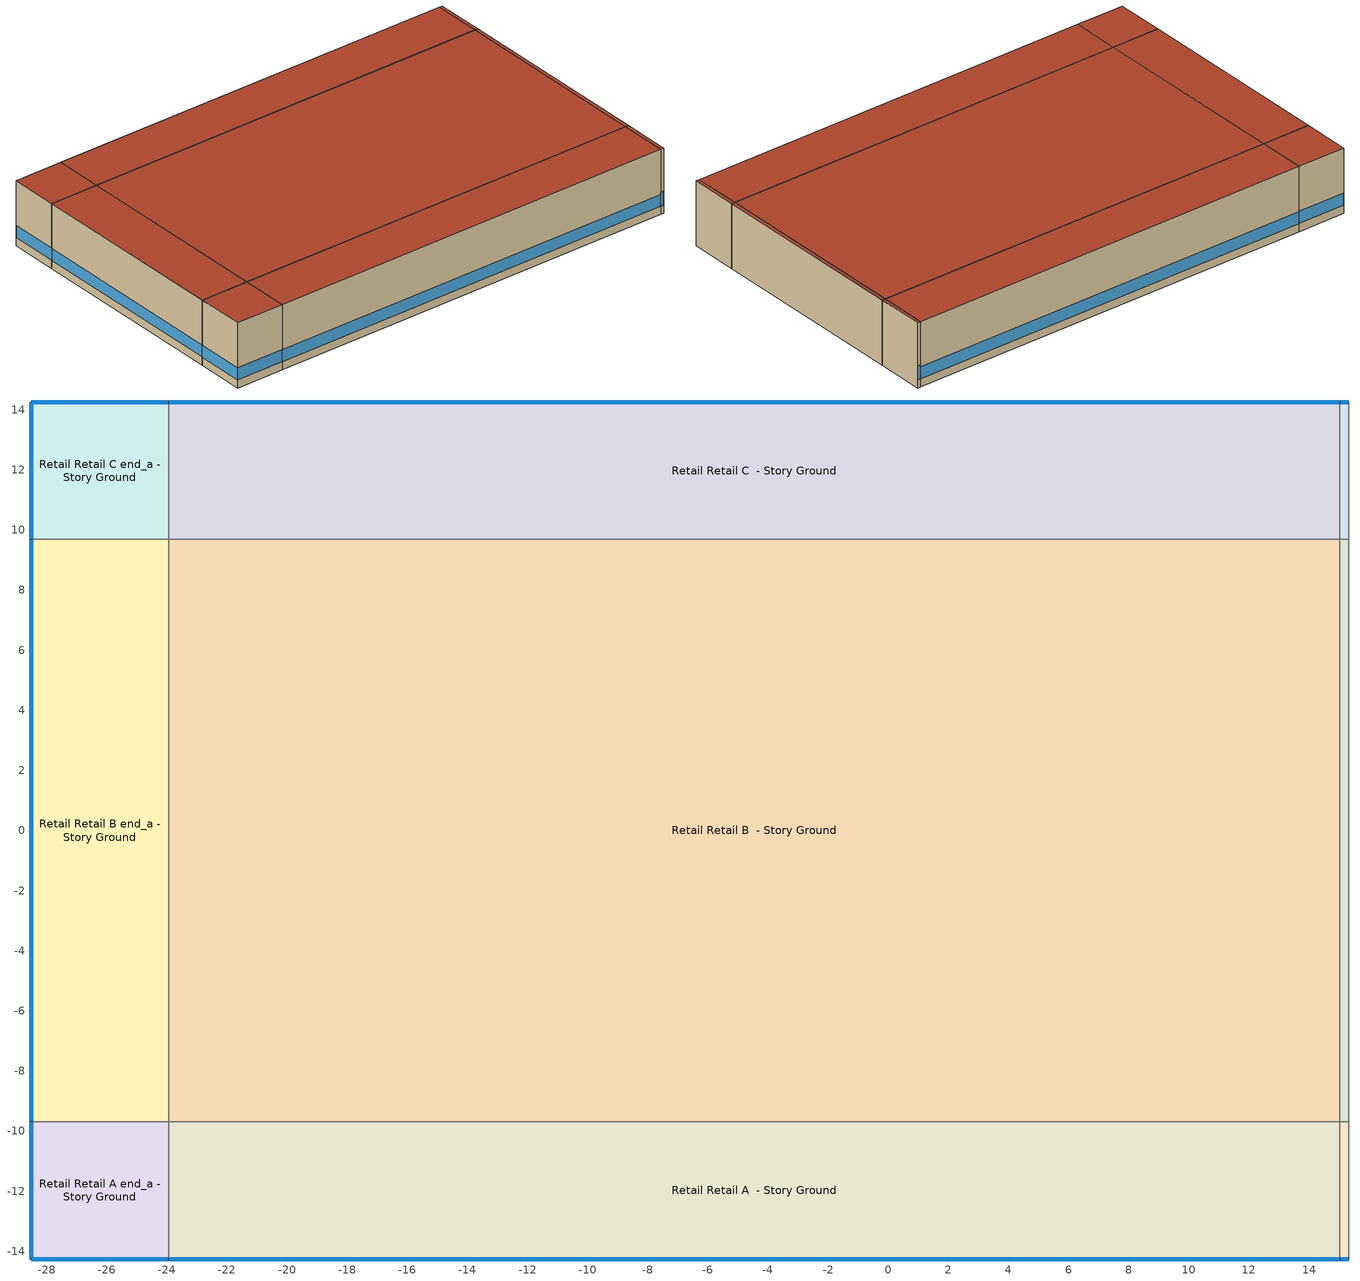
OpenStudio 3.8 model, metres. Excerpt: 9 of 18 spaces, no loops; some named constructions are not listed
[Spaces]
Retail Retail A end_a - Story Ground
 floor ground (Foundation F 126 Perim 914 Area 209): -28.51,-14.26 -28.51,-9.68 -23.94,-9.68 -23.94,-14.26 z0
 wall outside: -28.51,-9.68 -28.51,-14.26 -23.94,-14.26 z0:6.1
 wall to Retail Retail B end_a - Story Ground: -23.94,-9.68 -28.51,-9.68 z0:6.1
 wall to Retail Retail A  - Story Ground: -23.94,-14.26 -23.94,-9.68 z0:6.1
 window (Window U-0.56 SHGC 0.27): -28.51,-9.71 -28.51,-14.23 / -28.49,-14.26 -23.96,-14.26 z0.76:1.87
 roof outside: -23.94,-14.26 -23.94,-9.68 -28.51,-9.68 -28.51,-14.26 z6.1
Retail Retail B end_a - Story Ground
 floor ground (Foundation F 126 Perim 1937 Area 8855): -28.51,-9.68 -28.51,9.68 -23.94,9.68 -23.94,-9.68 z0
 wall outside: -28.51,9.68 -28.51,-9.68 z0:6.1
 wall to Retail Retail C end_a - Story Ground: -23.94,9.68 -28.51,9.68 z0:6.1
 wall to Retail Retail B  - Story Ground: -23.94,-9.68 -23.94,9.68 z0:6.1
 window (Window U-0.56 SHGC 0.27): -28.51,9.66 -28.51,-9.66 z0.76:1.86
 roof outside: -23.94,-9.68 -23.94,9.68 -28.51,9.68 -28.51,-9.68 z6.1
Retail Retail C end_a - Story Ground
 floor ground (Foundation F 126 Perim 914 Area 209): -28.51,9.68 -28.51,14.26 -23.94,14.26 -23.94,9.68 z0
 wall outside: -23.94,14.26 -28.51,14.26 -28.51,9.68 z0:6.1
 wall to Retail Retail C  - Story Ground: -23.94,9.68 -23.94,14.26 z0:6.1
 window (Window U-0.56 SHGC 0.27): -28.51,14.23 -28.51,9.71 / -23.96,14.26 -28.49,14.26 z0.76:1.87
 roof outside: -23.94,9.68 -23.94,14.26 -28.51,14.26 -28.51,9.68 z6.1
Retail Retail A  - Story Ground
 floor ground (Foundation F 126 Perim 3896 Area 17815): -23.94,-14.26 -23.94,-9.68 15.03,-9.68 15.03,-14.26 z0
 wall outside: -23.94,-14.26 15.03,-14.26 z0:6.1
 wall to Retail Retail B  - Story Ground: 15.03,-9.68 -23.94,-9.68 z0:6.1
 wall to Retail Entry A  - Story Ground: 15.03,-14.26 15.03,-9.68 z0:6.1
 window (Window U-0.56 SHGC 0.27): -23.91,-14.26 15,-14.26 z0.76:1.86
 roof outside: 15.03,-14.26 15.03,-9.68 -23.94,-9.68 -23.94,-14.26 z6.1
Retail Retail B  - Story Ground
 floor ground (Foundation F 126 Perim 0 Area 75465): -23.94,-9.68 -23.94,9.68 15.03,9.68 15.03,-9.68 z0
 wall to Retail Retail C  - Story Ground: 15.03,9.68 -23.94,9.68 z0:6.1
 wall to Retail Entry B  - Story Ground: 15.03,-9.68 15.03,9.68 z0:6.1
 roof outside: 15.03,-9.68 15.03,9.68 -23.94,9.68 -23.94,-9.68 z6.1
Retail Retail C  - Story Ground
 floor ground (Foundation F 126 Perim 3896 Area 17815): -23.94,9.68 -23.94,14.26 15.03,14.26 15.03,9.68 z0
 wall outside: 15.03,14.26 -23.94,14.26 z0:6.1
 wall to Retail Entry C  - Story Ground: 15.03,9.68 15.03,14.26 z0:6.1
 window (Window U-0.56 SHGC 0.27): 15,14.26 -23.91,14.26 z0.76:1.86
 roof outside: 15.03,9.68 15.03,14.26 -23.94,14.26 -23.94,9.68 z6.1
Retail Entry A  - Story Ground
 floor ground (Foundation F 126 Perim 03 Area 136): 15.03,-14.26 15.03,-9.68 15.32,-9.68 15.32,-14.26 z0
 wall outside: 15.03,-14.26 15.32,-14.26 z0:6.1
 wall to Retail Entry B  - Story Ground: 15.32,-9.68 15.03,-9.68 z0:6.1
 wall to Retail Point_of_Sale A  - Story Ground: 15.32,-14.26 15.32,-9.68 z0:6.1
 window (Window U-0.56 SHGC 0.27): 15.05,-14.26 15.3,-14.26 z0.76:2.09
 roof outside: 15.32,-14.26 15.32,-9.68 15.03,-9.68 15.03,-14.26 z6.1
Retail Entry B  - Story Ground
 floor ground (Foundation F 126 Perim 0 Area 574): 15.03,-9.68 15.03,9.68 15.32,9.68 15.32,-9.68 z0
 wall to Retail Entry C  - Story Ground: 15.32,9.68 15.03,9.68 z0:6.1
 wall to Retail Point_of_Sale B  - Story Ground: 15.32,-9.68 15.32,9.68 z0:6.1
 roof outside: 15.32,-9.68 15.32,9.68 15.03,9.68 15.03,-9.68 z6.1
Retail Entry C  - Story Ground
 floor ground (Foundation F 126 Perim 03 Area 136): 15.03,9.68 15.03,14.26 15.32,14.26 15.32,9.68 z0
 wall outside: 15.32,14.26 15.03,14.26 z0:6.1
 wall to Retail Point_of_Sale C  - Story Ground: 15.32,9.68 15.32,14.26 z0:6.1
 window (Window U-0.56 SHGC 0.27): 15.3,14.26 15.05,14.26 z0.76:2.09
 roof outside: 15.32,9.68 15.32,14.26 15.03,14.26 15.03,9.68 z6.1
[Schedule:Ruleset]
Name | Default Day Schedule | Summer Design Day Schedule | Winter Design Day Schedule
Clothing Schedule | Clothing Schedule Default Winter Clothes
Retail Activity | Retail Activity Default | Retail Activity Summer Design Day | Retail Activity Winter Design Day
Mercantile_Retail BLDG_LIGHT_EndUseData | Mercantile_Retail BLDG_LIGHT_EndUseData Default | Mercantile_Retail BLDG_LIGHT_EndUseData Summer Design Day | Mercantile_Retail BLDG_LIGHT_EndUseData Winter Design Day
Mercantile_Retail BLDG_EQUIP_EndUseData | Mercantile_Retail BLDG_EQUIP_EndUseData Default | Mercantile_Retail BLDG_EQUIP_EndUseData Summer Design Day | Mercantile_Retail BLDG_EQUIP_EndUseData Winter Design Day
Retail Infil Half On | Retail Infil Half On Default | Retail Infil Half On Summer Design Day | Retail Infil Half On Winter Design Day
Mercantile_Retail BLDG_LIGHT_EndUseData BPR Adjusted | Mercantile_Retail BLDG_LIGHT_EndUseData Default 1 | Mercantile_Retail BLDG_LIGHT_EndUseData Summer Design Day 1 | Mercantile_Retail BLDG_LIGHT_EndUseData Winter Design Day 1
Mercantile_Retail BLDG_EQUIP_EndUseData BPR Adjusted | Mercantile_Retail BLDG_EQUIP_EndUseData Default 1 | Mercantile_Retail BLDG_EQUIP_EndUseData Summer Design Day 1 | Mercantile_Retail BLDG_EQUIP_EndUseData Winter Design Day 1
[Schedule:Day]
Clothing Schedule Default Winter Clothes; Mercantile_Retail BLDG_LIGHT_EndUseData Summer Design Day; Mercantile_Retail BLDG_EQUIP_EndUseData Summer Design Day; Retail Infil Half On Winter Design Day; Mercantile_Retail BLDG_LIGHT_EndUseData Summer Design Day 1; Mercantile_Retail BLDG_EQUIP_EndUseData Summer Design Day 1: 24, 0, 1
Clothing Schedule Summer Clothes: 24, 0, 0.5
Air Velocity Schedule Default: 24, 0, 0.2
Work Efficiency Schedule Default; Mercantile_Retail BLDG_LIGHT_EndUseData Winter Design Day; Mercantile_Retail BLDG_EQUIP_EndUseData Winter Design Day; Mercantile_Retail BLDG_LIGHT_EndUseData Winter Design Day 1; Mercantile_Retail BLDG_EQUIP_EndUseData Winter Design Day 1: 24, 0, 0
Retail Bldg Occ Sat Day: Average, 9, 15, 0, 9, 30, 0.025, 9, 45, 0.05, 10, 0, 0.075, 10, 15, 0.1, 10, 30, 0.125, 10, 45, 0.15, 11, 0, 0.175, 11, 15, 0.2, 11, 30, 0.275, 11, 45, 0.35, 12, 0, 0.425, 12, 15, 0.5, 12, 30, 0.525, 12, 45, 0.55, 13, 0, 0.575, 13, 15, 0.6, 13, 30, 0.8, 17, 45, 0.8, 18, 0, 0.75, 18, 15, 0.7, 18, 30, 0.65, 18, 45, 0.6, 19, 0, 0.5, 19, 15, 0.4, 19, 30, 0.3, 19, 45, 0.2, 21, 45, 0.2, 22, 0, 0.175, 22, 15, 0.15, 22, 30, 0.125, 22, 45, 0.1, 23, 0, 0.075, 23, 15, 0.05, 23, 30, 0.025, 23, 45, 0, 24, 0, 0
Retail Bldg Occ Sun Day: Average, 10, 15, 0, 10, 30, 0.025, 10, 45, 0.05, 11, 0, 0.075, 11, 15, 0.1, 11, 30, 0.125, 11, 45, 0.15, 12, 0, 0.175, 12, 15, 0.2, 12, 45, 0.2, 13, 0, 0.228571, 13, 15, 0.257143, 13, 30, 0.285714, 13, 45, 0.314286, 14, 0, 0.342857, 14, 15, 0.371429, 14, 30, 0.4, 17, 45, 0.4, 18, 0, 0.35, 18, 15, 0.3, 18, 30, 0.25, 18, 45, 0.2, 19, 0, 0.175, 19, 15, 0.15, 19, 30, 0.125, 19, 45, 0.1, 20, 0, 0.075, 20, 15, 0.05, 20, 30, 0.025, 20, 45, 0, 24, 0, 0
Retail Activity Default; autogen Retail Activity 0_day_sch; autogen Retail Activity 1_day_sch: Average, 24, 0, 120
Retail Activity Winter Design Day; Retail Activity Summer Design Day: 24, 0, 120
Mercantile_Retail BLDG_LIGHT_EndUseData Default: Average, 0, 15, 0.0949353, 0, 30, 0.0826573, 0, 45, 0.0804308, 1, 0, 0.0782042, 1, 15, 0.0759777, 1, 30, 0.0737512, 1, 45, 0.0718121, 2, 0, 0.069873, 2, 15, 0.0679339, 2, 30, 0.0659947, 2, 45, 0.0655365, 3, 0, 0.0650782, 3, 15, 0.0646199, 3, 30, 0.0641616, 3, 45, 0.0659415, 4, 0, 0.0677214, 4, 15, 0.0695013, 4, 30, 0.0712813, 4, 45, 0.0775099, 5, 0, 0.0837386, 5, 15, 0.0899672, 5, 30, 0.0961959, 5, 45, 0.112231, 6, 0, 0.128267, 6, 15, 0.144303, 6, 30, 0.160338, 6, 45, 0.216883, 7, 0, 0.273428, 7, 15, 0.329972, 7, 30, 0.386517, 7, 45, 0.482703, 8, 0, 0.578889, 8, 15, 0.675075, 8, 30, 0.771261, 8, 45, 0.813948, 9, 0, 0.856634, 9, 15, 0.899321, 9, 30, 0.942007, 9, 45, 0.949002, 10, 0, 0.955997, 10, 15, 0.962992, 10, 30, 0.969987, 10, 45, 0.970167, 11, 0, 0.970348, 11, 15, 0.970528, 11, 30, 0.970708, 11, 45, 0.970744, 12, 0, 0.970781, 12, 15, 0.970817, 12, 30, 0.970854, 12, 45, 0.970914, 13, 0, 0.970973, 13, 15, 0.971033, 13, 30, 0.971093, 13, 45, 0.971154, 14, 0, 0.971215, 14, 15, 0.971276, 14, 30, 0.971337, 14, 45, 0.971338, 15, 0, 0.971338, 15, 15, 0.971339, 15, 30, 0.97134, 15, 45, 0.971347, 16, 0, 0.971355, 16, 15, 0.971362, 16, 30, 0.971369, 16, 45, 0.971331, 17, 0, 0.971293, 17, 15, 0.971255, 17, 30, 0.971217, 17, 45, 0.971133, 18, 0, 0.971049, 18, 15, 0.970964, 18, 30, 0.97088, 18, 45, 0.970731, 19, 0, 0.970582, 19, 15, 0.970434, 19, 30, 0.970285, 19, 45, 0.969479, 20, 0, 0.968674, 20, 15, 0.967868, 20, 30, 0.967063, 20, 45, 0.935605, 21, 0, 0.904148, 21, 15, 0.872691, 21, 30, 0.841234, 21, 45, 0.733932, 22, 0, 0.626629, 22, 15, 0.519327, 22, 30, 0.412025, 22, 45, 0.341961, 23, 0, 0.271897, 23, 15, 0.201833, 23, 30, 0.131769, 23, 45, 0.119491, 24, 0, 0.107213
Mercantile_Retail BLDG_LIGHT_EndUseData Sun Day: Average, 0, 15, 0.116673, 0, 30, 0.0914719, 0, 45, 0.0662706, 1, 0, 0.0558341, 1, 15, 0.0453976, 1, 30, 0.034961, 1, 45, 0.0245245, 2, 0, 0.0215778, 2, 15, 0.018631, 2, 30, 0.0156842, 2, 45, 0.0127374, 3, 0, 0.0106145, 3, 15, 0.00849162, 3, 30, 0.00636871, 3, 45, 0.00424581, 4, 0, 0.0021229, 4, 15, 0, 4, 30, 0.000416251, 4, 45, 0.000832503, 5, 0, 0.00124875, 5, 15, 0.00166501, 5, 30, 0.00258467, 5, 45, 0.00350433, 6, 0, 0.004424, 6, 15, 0.00534366, 6, 30, 0.00757475, 6, 45, 0.00980583, 7, 0, 0.0120369, 7, 15, 0.014268, 7, 30, 0.0188815, 7, 45, 0.023495, 8, 0, 0.0281085, 8, 15, 0.032722, 8, 30, 0.0585472, 8, 45, 0.0843724, 9, 0, 0.110198, 9, 15, 0.136023, 9, 30, 0.216947, 9, 45, 0.297871, 10, 0, 0.378795, 10, 15, 0.45972, 10, 30, 0.549618, 10, 45, 0.639517, 11, 0, 0.729416, 11, 15, 0.819315, 11, 30, 0.855927, 11, 45, 0.892539, 12, 0, 0.929152, 12, 15, 0.965764, 12, 30, 0.966698, 12, 45, 0.967633, 13, 0, 0.968568, 13, 15, 0.969502, 13, 30, 0.969617, 13, 45, 0.969732, 14, 0, 0.969847, 14, 15, 0.96994, 14, 30, 0.970033, 14, 45, 0.970126, 15, 0, 0.970219, 15, 15, 0.970234, 15, 30, 0.970249, 15, 45, 0.970264, 16, 0, 0.970279, 16, 15, 0.970226, 16, 30, 0.970174, 16, 45, 0.970122, 17, 0, 0.97007, 17, 15, 0.969954, 17, 30, 0.969837, 17, 45, 0.969721, 18, 0, 0.969179, 18, 15, 0.968637, 18, 30, 0.968095, 18, 45, 0.967554, 19, 0, 0.959078, 19, 15, 0.950602, 19, 30, 0.942126, 19, 45, 0.93365, 20, 0, 0.895869, 20, 15, 0.858087, 20, 30, 0.820306, 20, 45, 0.782524, 21, 0, 0.730836, 21, 15, 0.679148, 21, 30, 0.62746, 21, 45, 0.575772, 22, 0, 0.527988, 22, 15, 0.480203, 22, 30, 0.432419, 22, 45, 0.384635, 23, 0, 0.330245, 23, 15, 0.275856, 23, 30, 0.221466, 23, 45, 0.167076, 24, 0, 0.141874
Mercantile_Retail BLDG_EQUIP_EndUseData Default: Average, 0, 15, 0.435575, 0, 30, 0.434531, 0, 45, 0.433488, 1, 0, 0.432444, 1, 15, 0.4314, 1, 30, 0.428325, 1, 45, 0.42525, 2, 0, 0.422175, 2, 15, 0.4191, 2, 30, 0.4186, 2, 45, 0.4181, 3, 0, 0.4176, 3, 15, 0.4171, 3, 30, 0.417625, 3, 45, 0.41815, 4, 0, 0.418675, 4, 15, 0.4192, 4, 30, 0.420075, 4, 45, 0.42095, 5, 0, 0.421825, 5, 15, 0.4227, 5, 30, 0.425075, 5, 45, 0.42745, 6, 0, 0.429825, 6, 15, 0.4322, 6, 30, 0.4372, 6, 45, 0.4422, 7, 0, 0.4472, 7, 15, 0.4522, 7, 30, 0.46335, 7, 45, 0.4745, 8, 0, 0.48565, 8, 15, 0.4968, 8, 30, 0.5172, 8, 45, 0.5376, 9, 0, 0.558, 9, 15, 0.6537, 9, 30, 0.6766, 9, 45, 0.6995, 10, 0, 0.712125, 10, 15, 0.72475, 10, 30, 0.737375, 10, 45, 0.75, 11, 0, 0.75605, 11, 15, 0.7621, 11, 30, 0.76815, 11, 45, 0.7742, 12, 0, 0.776275, 12, 15, 0.77835, 12, 30, 0.780425, 12, 45, 0.7825, 13, 0, 0.784133, 13, 15, 0.785767, 13, 30, 0.7874, 13, 45, 0.787667, 14, 0, 0.782033, 14, 15, 0.7764, 14, 30, 0.768975, 14, 45, 0.76155, 15, 0, 0.754125, 15, 15, 0.7467, 15, 30, 0.735225, 15, 45, 0.72375, 16, 0, 0.712275, 16, 15, 0.7008, 16, 30, 0.686175, 16, 45, 0.67155, 17, 0, 0.656925, 17, 15, 0.6423, 17, 30, 0.62796, 17, 45, 0.61362, 18, 0, 0.59928, 18, 15, 0.58494, 18, 30, 0.571605, 18, 45, 0.55827, 19, 0, 0.544935, 19, 15, 0.5316, 19, 30, 0.5181, 19, 45, 0.5046, 20, 0, 0.4911, 20, 15, 0.4776, 20, 30, 0.470225, 20, 45, 0.46285, 21, 0, 0.455475, 21, 15, 0.4481, 21, 30, 0.447056, 21, 45, 0.446012, 22, 0, 0.444969, 22, 15, 0.443925, 22, 30, 0.442881, 22, 45, 0.441837, 23, 0, 0.440794, 23, 15, 0.43975, 23, 30, 0.438706, 23, 45, 0.437663, 24, 0, 0.436619
Mercantile_Retail BLDG_EQUIP_EndUseData Wknd Day: Average, 0, 15, 0.164575, 0, 30, 0.137827, 0, 45, 0.133779, 1, 0, 0.129731, 1, 15, 0.125682, 1, 30, 0.121634, 1, 45, 0.114223, 2, 0, 0.106812, 2, 15, 0.0994016, 2, 30, 0.0919909, 2, 45, 0.0845116, 3, 0, 0.0770322, 3, 15, 0.0695529, 3, 30, 0.0620736, 3, 45, 0.0568587, 4, 0, 0.0516437, 4, 15, 0.0464288, 4, 30, 0.0412139, 4, 45, 0.0397729, 5, 0, 0.0383319, 5, 15, 0.036891, 5, 30, 0.03545, 5, 45, 0.0404591, 6, 0, 0.0454682, 6, 15, 0.0504772, 6, 30, 0.0554863, 6, 45, 0.062897, 7, 0, 0.0703077, 7, 15, 0.0777184, 7, 30, 0.0851291, 7, 45, 0.0941866, 8, 0, 0.103244, 8, 15, 0.112302, 8, 30, 0.121359, 8, 45, 0.13323, 9, 0, 0.145101, 9, 15, 0.156972, 9, 30, 0.168843, 9, 45, 0.175842, 10, 0, 0.182841, 10, 15, 0.18984, 10, 30, 0.196839, 10, 45, 0.204249, 11, 0, 0.21166, 11, 15, 0.219071, 11, 30, 0.226481, 11, 45, 0.240342, 12, 0, 0.254203, 12, 15, 0.268064, 12, 30, 0.281924, 12, 45, 0.300657, 13, 0, 0.319389, 13, 15, 0.338122, 13, 30, 0.356855, 13, 45, 0.380116, 14, 0, 0.403377, 14, 15, 0.426639, 14, 30, 0.4499, 14, 45, 0.478102, 15, 0, 0.506304, 15, 15, 0.534506, 15, 30, 0.562707, 15, 45, 0.584116, 16, 0, 0.605525, 16, 15, 0.626933, 16, 30, 0.648342, 16, 45, 0.660899, 17, 0, 0.673456, 17, 15, 0.686013, 17, 30, 0.69857, 17, 45, 0.701178, 18, 0, 0.703785, 18, 15, 0.706393, 18, 30, 0.709, 18, 45, 0.702687, 19, 0, 0.696374, 19, 15, 0.690062, 19, 30, 0.683749, 19, 45, 0.668104, 20, 0, 0.652459, 20, 15, 0.636814, 20, 30, 0.62117, 20, 45, 0.596879, 21, 0, 0.572588, 21, 15, 0.548298, 21, 30, 0.524007, 21, 45, 0.4921, 22, 0, 0.460193, 22, 15, 0.428286, 22, 30, 0.396378, 22, 45, 0.358488, 23, 0, 0.320597, 23, 15, 0.282707, 23, 30, 0.244816, 23, 45, 0.218069, 24, 0, 0.191322
Retail Infil Half On Default; Retail Infil Half On Summer Design Day: 6, 0, 1, 21, 0, 0.5, 24, 0, 1
Retail Infil Half On Sat Day: 6, 0, 1, 22, 0, 0.5, 24, 0, 1
Retail Infil Half On Sun Day: 8, 0, 1, 17, 0, 0.5, 24, 0, 1
Retail HtgSetp Sat Day: Average, 8, 45, 19.4444, 23, 15, 19.4444, 24, 0, 19.4444
Retail HtgSetp Sun Day: Average, 9, 45, 19.4444, 20, 15, 19.4444, 24, 0, 19.4444
Retail ClgSetp Sat Day: Average, 8, 45, 26.6667, 23, 15, 21.6667, 24, 0, 26.6667
Retail ClgSetp Sun Day: Average, 9, 45, 26.6667, 20, 15, 21.6667, 24, 0, 26.6667
Building Hours of Operation NonResidential Saturday; Building Hours of Operation NonResidential Sunday: 11, 45, 0, 19, 15, 1, 24, 0, 0
autogen Schedule Rule 7 1_day_sch: Average, 0, 15, 0.651692, 0, 30, 0.648877, 0, 45, 0.64845, 1, 0, 0.648024, 1, 15, 0.647598, 1, 30, 0.647172, 1, 45, 0.646392, 2, 0, 0.645612, 2, 15, 0.644832, 2, 30, 0.644052, 2, 45, 0.643264, 3, 0, 0.642477, 3, 15, 0.64169, 3, 30, 0.640902, 3, 45, 0.640354, 4, 0, 0.639805, 4, 15, 0.639256, 4, 30, 0.638707, 4, 45, 0.638555, 5, 0, 0.638403, 5, 15, 0.638252, 5, 30, 0.6381, 5, 45, 0.638627, 6, 0, 0.639155, 6, 15, 0.639682, 6, 30, 0.640209, 6, 45, 0.640989, 7, 0, 0.641769, 7, 15, 0.642549, 7, 30, 0.643329, 7, 45, 0.644283, 8, 0, 0.645236, 8, 15, 0.64619, 8, 30, 0.647143, 8, 45, 0.648393, 9, 0, 0.649642, 9, 15, 0.650892, 9, 30, 0.652141, 9, 45, 0.652878, 10, 0, 0.653615, 10, 15, 0.654352, 10, 30, 0.655088, 10, 45, 0.655868, 11, 0, 0.656648, 11, 15, 0.657428, 11, 30, 0.658209, 11, 45, 0.659668, 12, 0, 0.661127, 12, 15, 0.662586, 12, 30, 0.664045, 12, 45, 0.666017, 13, 0, 0.667988, 13, 15, 0.66996, 13, 30, 0.671932, 13, 45, 0.674381, 14, 0, 0.676829, 14, 15, 0.679278, 14, 30, 0.681726, 14, 45, 0.684695, 15, 0, 0.687664, 15, 15, 0.690632, 15, 30, 0.693601, 15, 45, 0.695854, 16, 0, 0.698108, 16, 15, 0.700361, 16, 30, 0.702615, 16, 45, 0.703937, 17, 0, 0.705259, 17, 15, 0.70658, 17, 30, 0.707902, 17, 45, 0.708177, 18, 0, 0.708451, 18, 15, 0.708726, 18, 30, 0.709, 18, 45, 0.708335, 19, 0, 0.707671, 19, 15, 0.707006, 19, 30, 0.706342, 19, 45, 0.704695, 20, 0, 0.703048, 20, 15, 0.701402, 20, 30, 0.699755, 20, 45, 0.697198, 21, 0, 0.694641, 21, 15, 0.692084, 21, 30, 0.689527, 21, 45, 0.686168, 22, 0, 0.68281, 22, 15, 0.679451, 22, 30, 0.676092, 22, 45, 0.672104, 23, 0, 0.668115, 23, 15, 0.664127, 23, 30, 0.660139, 23, 45, 0.657323, 24, 0, 0.654508
autogen Mercantile_Retail BLDG_LIGHT_EndUseData 1_day_sch: Average, 0, 15, 0.0329501, 0, 30, 0.0198038, 0, 45, 0.0174198, 1, 0, 0.0150358, 1, 15, 0.0126519, 1, 30, 0.0102679, 1, 45, 0.00819161, 2, 0, 0.00611536, 2, 15, 0.0040391, 2, 30, 0.00196284, 2, 45, 0.00147213, 3, 0, 0.000981422, 3, 15, 0.000490711, 3, 30, 0, 3, 45, 0.00190581, 4, 0, 0.00381163, 4, 15, 0.00571744, 4, 30, 0.00762326, 4, 45, 0.0142924, 5, 0, 0.0209616, 5, 15, 0.0276308, 5, 30, 0.0343, 5, 45, 0.0514696, 6, 0, 0.0686393, 6, 15, 0.0858089, 6, 30, 0.102979, 6, 45, 0.163522, 7, 0, 0.224066, 7, 15, 0.28461, 7, 30, 0.345154, 7, 45, 0.448142, 8, 0, 0.551131, 8, 15, 0.65412, 8, 30, 0.757108, 8, 45, 0.802814, 9, 0, 0.84852, 9, 15, 0.894225, 9, 30, 0.939931, 9, 45, 0.94742, 10, 0, 0.95491, 10, 15, 0.9624, 10, 30, 0.969889, 10, 45, 0.970082, 11, 0, 0.970275, 11, 15, 0.970468, 11, 30, 0.970661, 11, 45, 0.9707, 12, 0, 0.970739, 12, 15, 0.970778, 12, 30, 0.970817, 12, 45, 0.970881, 13, 0, 0.970945, 13, 15, 0.971009, 13, 30, 0.971073, 13, 45, 0.971138, 14, 0, 0.971204, 14, 15, 0.971269, 14, 30, 0.971334, 14, 45, 0.971335, 15, 0, 0.971336, 15, 15, 0.971337, 15, 30, 0.971338, 15, 45, 0.971346, 16, 0, 0.971354, 16, 15, 0.971361, 16, 30, 0.971369, 16, 45, 0.971329, 17, 0, 0.971288, 17, 15, 0.971247, 17, 30, 0.971207, 17, 45, 0.971116, 18, 0, 0.971026, 18, 15, 0.970936, 18, 30, 0.970845, 18, 45, 0.970686, 19, 0, 0.970527, 19, 15, 0.970367, 19, 30, 0.970208, 19, 45, 0.969345, 20, 0, 0.968483, 20, 15, 0.96762, 20, 30, 0.966758, 20, 45, 0.933076, 21, 0, 0.899394, 21, 15, 0.865712, 21, 30, 0.83203, 21, 45, 0.717139, 22, 0, 0.602248, 22, 15, 0.487357, 22, 30, 0.372466, 22, 45, 0.297447, 23, 0, 0.222427, 23, 15, 0.147408, 23, 30, 0.0723891, 23, 45, 0.0592428, 24, 0, 0.0460965
autogen Retail FRONT ENTRY COOLING 0_day_sch; autogen Retail FRONT ENTRY COOLING 1_day_sch: Average, 24, 0, 90
Mercantile_Retail BLDG_LIGHT_EndUseData Default 1: No, 0, 15, 0.0329501, 0, 30, 0.0198038, 0, 45, 0.0174198, 1, 0, 0.0150358, 1, 15, 0.0126519, 1, 30, 0.0102679, 1, 45, 0.00819161, 2, 0, 0.00611536, 2, 15, 0.0040391, 2, 30, 0.00196284, 2, 45, 0.00147213, 3, 0, 0.000981422, 3, 15, 0.000490711, 3, 30, 0, 3, 45, 0.00190581, 4, 0, 0.00381163, 4, 15, 0.00571744, 4, 30, 0.00762326, 4, 45, 0.0142924, 5, 0, 0.0209616, 5, 15, 0.0276308, 5, 30, 0.0343, 5, 45, 0.0514696, 6, 0, 0.0686393, 6, 15, 0.0858089, 6, 30, 0.102979, 6, 45, 0.163522, 7, 0, 0.224066, 7, 15, 0.28461, 7, 30, 0.345154, 7, 45, 0.448142, 8, 0, 0.551131, 8, 15, 0.65412, 8, 30, 0.757108, 8, 45, 0.802814, 9, 0, 0.84852, 9, 15, 0.894225, 9, 30, 0.939931, 9, 45, 0.94742, 10, 0, 0.95491, 10, 15, 0.9624, 10, 30, 0.969889, 10, 45, 0.970082, 11, 0, 0.970275, 11, 15, 0.970468, 11, 30, 0.970661, 11, 45, 0.9707, 12, 0, 0.970739, 12, 15, 0.970778, 12, 30, 0.970817, 12, 45, 0.970881, 13, 0, 0.970945, 13, 15, 0.971009, 13, 30, 0.971073, 13, 45, 0.971138, 14, 0, 0.971204, 14, 15, 0.971269, 14, 30, 0.971334, 14, 45, 0.971335, 15, 0, 0.971336, 15, 15, 0.971337, 15, 30, 0.971338, 15, 45, 0.971346, 16, 0, 0.971354, 16, 15, 0.971361, 16, 30, 0.971369, 16, 45, 0.971329, 17, 0, 0.971288, 17, 15, 0.971247, 17, 30, 0.971207, 17, 45, 0.971116, 18, 0, 0.971026, 18, 15, 0.970936, 18, 30, 0.970845, 18, 45, 0.970686, 19, 0, 0.970527, 19, 15, 0.970367, 19, 30, 0.970208, 19, 45, 0.969345, 20, 0, 0.968483, 20, 15, 0.96762, 20, 30, 0.966758, 20, 45, 0.933076, 21, 0, 0.899394, 21, 15, 0.865712, 21, 30, 0.83203, 21, 45, 0.717139, 22, 0, 0.602248, 22, 15, 0.487357, 22, 30, 0.372466, 22, 45, 0.297447, 23, 0, 0.222427, 23, 15, 0.147408, 23, 30, 0.0723891, 23, 45, 0.0592428, 24, 0, 0.0460965
Mercantile_Retail BLDG_EQUIP_EndUseData Default 1: No, 0, 15, 0.712827, 0, 30, 0.712605, 0, 45, 0.712383, 1, 0, 0.712161, 1, 15, 0.71194, 1, 30, 0.711286, 1, 45, 0.710632, 2, 0, 0.709979, 2, 15, 0.709325, 2, 30, 0.709219, 2, 45, 0.709113, 3, 0, 0.709006, 3, 15, 0.7089, 3, 30, 0.709012, 3, 45, 0.709123, 4, 0, 0.709235, 4, 15, 0.709346, 4, 30, 0.709532, 4, 45, 0.709718, 5, 0, 0.709904, 5, 15, 0.71009, 5, 30, 0.710595, 5, 45, 0.7111, 6, 0, 0.711605, 6, 15, 0.71211, 6, 30, 0.713172, 6, 45, 0.714235, 7, 0, 0.715298, 7, 15, 0.716361, 7, 30, 0.718731, 7, 45, 0.721101, 8, 0, 0.723471, 8, 15, 0.725841, 8, 30, 0.730177, 8, 45, 0.734513, 9, 0, 0.738849, 9, 15, 0.759191, 9, 30, 0.764059, 9, 45, 0.768926, 10, 0, 0.77161, 10, 15, 0.774293, 10, 30, 0.776977, 10, 45, 0.77966, 11, 0, 0.780946, 11, 15, 0.782232, 11, 30, 0.783518, 11, 45, 0.784804, 12, 0, 0.785245, 12, 15, 0.785686, 12, 30, 0.786127, 12, 45, 0.786568, 13, 0, 0.786916, 13, 15, 0.787263, 13, 30, 0.78761, 13, 45, 0.787667, 14, 0, 0.786469, 14, 15, 0.785272, 14, 30, 0.783694, 14, 45, 0.782115, 15, 0, 0.780537, 15, 15, 0.778959, 15, 30, 0.77652, 15, 45, 0.774081, 16, 0, 0.771642, 16, 15, 0.769203, 16, 30, 0.766094, 16, 45, 0.762985, 17, 0, 0.759877, 17, 15, 0.756768, 17, 30, 0.75372, 17, 45, 0.750672, 18, 0, 0.747624, 18, 15, 0.744576, 18, 30, 0.741741, 18, 45, 0.738907, 19, 0, 0.736072, 19, 15, 0.733238, 19, 30, 0.730368, 19, 45, 0.727499, 20, 0, 0.724629, 20, 15, 0.72176, 20, 30, 0.720192, 20, 45, 0.718624, 21, 0, 0.717057, 21, 15, 0.715489, 21, 30, 0.715267, 21, 45, 0.715046, 22, 0, 0.714824, 22, 15, 0.714602, 22, 30, 0.71438, 22, 45, 0.714158, 23, 0, 0.713936, 23, 15, 0.713714, 23, 30, 0.713493, 23, 45, 0.713271, 24, 0, 0.713049
Zone Retail Retail B  - Story Ground Central Heating and AC Occ Sch Sunday 1: 11, 30, 0, 19, 15, 1, 24, 0, 0
Zone Retail Retail B  - Story Ground Central Heating and AC Occ Sch Saturday 1: 10, 30, 0, 22, 15, 1, 24, 0, 0
Infiltration HVAC Off Schedule Schedule Day 0 1: 11, 30, 1, 19, 15, 0, 24, 0, 1
Infiltration HVAC Off Schedule Schedule Day 2: 10, 30, 1, 22, 15, 0, 24, 0, 1
[Schedule:Rule]
Name | Schedule Ruleset | Rule Order | Day Schedule | Date Specification Type | Start Month | Start Day | End Month | End Day | Apply Sunday | Apply Saturday | Apply Monday | Apply Tuesday | Apply Wednesday | Apply Thursday | Apply Friday | Specific Month 1 | Specific Day 1 | Specific Month 2 | Specific Day 2 | Specific Month 3 | Specific Day 3 | Specific Month 4 | Specific Day 4 | Specific Month 5 | Specific Day 5 | Specific Month 6 | Specific Day 6 | Specific Month 7 | Specific Day 7 | Specific Month 8 | Specific Day 8 | Specific Month 9 | Specific Day 9 | Specific Month 10 | Specific Day 10 | Specific Month 11 | Specific Day 11 | Specific Month 12 | Specific Day 12 | Specific Month 13 | Specific Day 13 | Specific Month 14 | Specific Day 14 | Specific Month 15 | Specific Day 15 | Specific Month 16 | Specific Day 16 | Specific Month 17 | Specific Day 17 | Specific Month 18 | Specific Day 18 | Specific Month 19 | Specific Day 19 | Specific Month 20 | Specific Day 20 | Specific Month 21 | Specific Day 21 | Specific Month 22 | Specific Day 22 | Specific Month 23 | Specific Day 23 | Specific Month 24 | Specific Day 24 | Specific Month 25 | Specific Day 25 | Specific Month 26 | Specific Day 26 | Specific Month 27 | Specific Day 27 | Specific Month 28 | Specific Day 28 | Specific Month 29 | Specific Day 29 | Specific Month 30 | Specific Day 30 | Specific Month 31 | Specific Day 31 | Specific Month 32 | Specific Day 32 | Specific Month 33 | Specific Day 33 | Specific Month 34 | Specific Day 34 | Specific Month 35 | Specific Day 35 | Specific Month 36 | Specific Day 36 | Specific Month 37 | Specific Day 37 | Specific Month 38 | Specific Day 38 | Specific Month 39 | Specific Day 39 | Specific Month 40 | Specific Day 40 | Specific Month 41 | Specific Day 41 | Specific Month 42 | Specific Day 42 | Specific Month 43 | Specific Day 43 | Specific Month 44 | Specific Day 44 | Specific Month 45 | Specific Day 45 | Specific Month 46 | Specific Day 46 | Specific Month 47 | Specific Day 47 | Specific Month 48 | Specific Day 48 | Specific Month 49 | Specific Day 49 | Specific Month 50 | Specific Day 50 | Specific Month 51 | Specific Day 51 | Specific Month 52 | Specific Day 52
Schedule Rule 1 | Clothing Schedule | 0 | Clothing Schedule Summer Clothes | DateRange | 5 | 1 | 9 | 30
Schedule Rule 5 | Mercantile_Retail BLDG_LIGHT_EndUseData | 0 | Mercantile_Retail BLDG_LIGHT_EndUseData Sun Day | DateRange | 1 | 1 | 12 | 31 | Yes
Schedule Rule 7 | Mercantile_Retail BLDG_EQUIP_EndUseData | 0 | Mercantile_Retail BLDG_EQUIP_EndUseData Wknd Day | DateRange | 1 | 1 | 12 | 31 | Yes | Yes
Schedule Rule 8 | Retail Infil Half On | 1 | Retail Infil Half On Sat Day | DateRange | 1 | 1 | 12 | 31 |  | Yes
Schedule Rule 9 | Retail Infil Half On | 0 | Retail Infil Half On Sun Day | DateRange | 1 | 1 | 12 | 31 | Yes
autogen Schedule Rule 7 1 | Mercantile_Retail BLDG_EQUIP_EndUseData | 1 | autogen Schedule Rule 7 1_day_sch | SpecificDates |  |  |  |  | Yes | Yes | Yes | Yes | Yes | Yes | Yes | 1 | 7 | 1 | 14 | 1 | 21 | 1 | 28 | 2 | 4 | 2 | 11 | 2 | 18 | 2 | 25 | 3 | 4 | 3 | 11 | 3 | 18 | 3 | 25 | 4 | 1 | 4 | 8 | 4 | 15 | 4 | 22 | 4 | 29 | 5 | 6 | 5 | 13 | 5 | 20 | 5 | 27 | 6 | 3 | 6 | 10 | 6 | 17 | 6 | 24 | 7 | 1 | 7 | 8 | 7 | 15 | 7 | 22 | 7 | 29 | 8 | 5 | 8 | 12 | 8 | 19 | 8 | 26 | 9 | 2 | 9 | 9 | 9 | 16 | 9 | 23 | 9 | 30 | 10 | 7 | 10 | 14 | 10 | 21 | 10 | 28 | 11 | 4 | 11 | 11 | 11 | 18 | 11 | 25 | 12 | 2 | 12 | 9 | 12 | 16 | 12 | 23 | 12 | 30
autogen Mercantile_Retail BLDG_LIGHT_EndUseData 1 | Mercantile_Retail BLDG_LIGHT_EndUseData | 1 | autogen Mercantile_Retail BLDG_LIGHT_EndUseData 1_day_sch | SpecificDates |  |  |  |  | Yes | Yes | Yes | Yes | Yes | Yes | Yes | 1 | 6 | 1 | 13 | 1 | 20 | 1 | 27 | 2 | 3 | 2 | 10 | 2 | 17 | 2 | 24 | 3 | 3 | 3 | 10 | 3 | 17 | 3 | 24 | 3 | 31 | 4 | 7 | 4 | 14 | 4 | 21 | 4 | 28 | 5 | 5 | 5 | 12 | 5 | 19 | 5 | 26 | 6 | 2 | 6 | 9 | 6 | 16 | 6 | 23 | 6 | 30 | 7 | 7 | 7 | 14 | 7 | 21 | 7 | 28 | 8 | 4 | 8 | 11 | 8 | 18 | 8 | 25 | 9 | 1 | 9 | 8 | 9 | 15 | 9 | 22 | 9 | 29 | 10 | 6 | 10 | 13 | 10 | 20 | 10 | 27 | 11 | 3 | 11 | 10 | 11 | 17 | 11 | 24 | 12 | 1 | 12 | 8 | 12 | 15 | 12 | 22 | 12 | 29
autogen Retail Activity 0 | Retail Activity | 0 | autogen Retail Activity 0_day_sch | SpecificDates |  |  |  |  | Yes | Yes | Yes | Yes | Yes | Yes | Yes | 1 | 6 | 1 | 13 | 1 | 20 | 1 | 27 | 2 | 3 | 2 | 10 | 2 | 17 | 2 | 24 | 3 | 3 | 3 | 10 | 3 | 17 | 3 | 24 | 3 | 31 | 4 | 7 | 4 | 14 | 4 | 21 | 4 | 28 | 5 | 5 | 5 | 12 | 5 | 19 | 5 | 26 | 6 | 2 | 6 | 9 | 6 | 16 | 6 | 23 | 6 | 30 | 7 | 7 | 7 | 14 | 7 | 21 | 7 | 28 | 8 | 4 | 8 | 11 | 8 | 18 | 8 | 25 | 9 | 1 | 9 | 8 | 9 | 15 | 9 | 22 | 9 | 29 | 10 | 6 | 10 | 13 | 10 | 20 | 10 | 27 | 11 | 3 | 11 | 10 | 11 | 17 | 11 | 24 | 12 | 1 | 12 | 8 | 12 | 15 | 12 | 22 | 12 | 29
autogen Retail Activity 1 | Retail Activity | 1 | autogen Retail Activity 1_day_sch | SpecificDates |  |  |  |  | Yes | Yes | Yes | Yes | Yes | Yes | Yes | 1 | 7 | 1 | 14 | 1 | 21 | 1 | 28 | 2 | 4 | 2 | 11 | 2 | 18 | 2 | 25 | 3 | 4 | 3 | 11 | 3 | 18 | 3 | 25 | 4 | 1 | 4 | 8 | 4 | 15 | 4 | 22 | 4 | 29 | 5 | 6 | 5 | 13 | 5 | 20 | 5 | 27 | 6 | 3 | 6 | 10 | 6 | 17 | 6 | 24 | 7 | 1 | 7 | 8 | 7 | 15 | 7 | 22 | 7 | 29 | 8 | 5 | 8 | 12 | 8 | 19 | 8 | 26 | 9 | 2 | 9 | 9 | 9 | 16 | 9 | 23 | 9 | 30 | 10 | 7 | 10 | 14 | 10 | 21 | 10 | 28 | 11 | 4 | 11 | 11 | 11 | 18 | 11 | 25 | 12 | 2 | 12 | 9 | 12 | 16 | 12 | 23 | 12 | 30
Schedule Rule 14 | Mercantile_Retail BLDG_LIGHT_EndUseData BPR Adjusted | 0 | Mercantile_Retail BLDG_LIGHT_EndUseData Sun Day | DateRange | 1 | 1 | 12 | 31 | Yes
autogen Mercantile_Retail BLDG_LIGHT_EndUseData 2 | Mercantile_Retail BLDG_LIGHT_EndUseData BPR Adjusted | 1 | autogen Mercantile_Retail BLDG_LIGHT_EndUseData 1_day_sch | SpecificDates |  |  |  |  | Yes | Yes | Yes | Yes | Yes | Yes | Yes | 1 | 6 | 1 | 13 | 1 | 20 | 1 | 27 | 2 | 3 | 2 | 10 | 2 | 17 | 2 | 24 | 3 | 3 | 3 | 10 | 3 | 17 | 3 | 24 | 3 | 31 | 4 | 7 | 4 | 14 | 4 | 21 | 4 | 28 | 5 | 5 | 5 | 12 | 5 | 19 | 5 | 26 | 6 | 2 | 6 | 9 | 6 | 16 | 6 | 23 | 6 | 30 | 7 | 7 | 7 | 14 | 7 | 21 | 7 | 28 | 8 | 4 | 8 | 11 | 8 | 18 | 8 | 25 | 9 | 1 | 9 | 8 | 9 | 15 | 9 | 22 | 9 | 29 | 10 | 6 | 10 | 13 | 10 | 20 | 10 | 27 | 11 | 3 | 11 | 10 | 11 | 17 | 11 | 24 | 12 | 1 | 12 | 8 | 12 | 15 | 12 | 22 | 12 | 29
Schedule Rule 15 | Mercantile_Retail BLDG_EQUIP_EndUseData BPR Adjusted | 0 | Mercantile_Retail BLDG_EQUIP_EndUseData Wknd Day | DateRange | 1 | 1 | 12 | 31 | Yes | Yes
autogen Schedule Rule 7 2 | Mercantile_Retail BLDG_EQUIP_EndUseData BPR Adjusted | 1 | autogen Schedule Rule 7 1_day_sch | SpecificDates |  |  |  |  | Yes | Yes | Yes | Yes | Yes | Yes | Yes | 1 | 7 | 1 | 14 | 1 | 21 | 1 | 28 | 2 | 4 | 2 | 11 | 2 | 18 | 2 | 25 | 3 | 4 | 3 | 11 | 3 | 18 | 3 | 25 | 4 | 1 | 4 | 8 | 4 | 15 | 4 | 22 | 4 | 29 | 5 | 6 | 5 | 13 | 5 | 20 | 5 | 27 | 6 | 3 | 6 | 10 | 6 | 17 | 6 | 24 | 7 | 1 | 7 | 8 | 7 | 15 | 7 | 22 | 7 | 29 | 8 | 5 | 8 | 12 | 8 | 19 | 8 | 26 | 9 | 2 | 9 | 9 | 9 | 16 | 9 | 23 | 9 | 30 | 10 | 7 | 10 | 14 | 10 | 21 | 10 | 28 | 11 | 4 | 11 | 11 | 11 | 18 | 11 | 25 | 12 | 2 | 12 | 9 | 12 | 16 | 12 | 23 | 12 | 30
